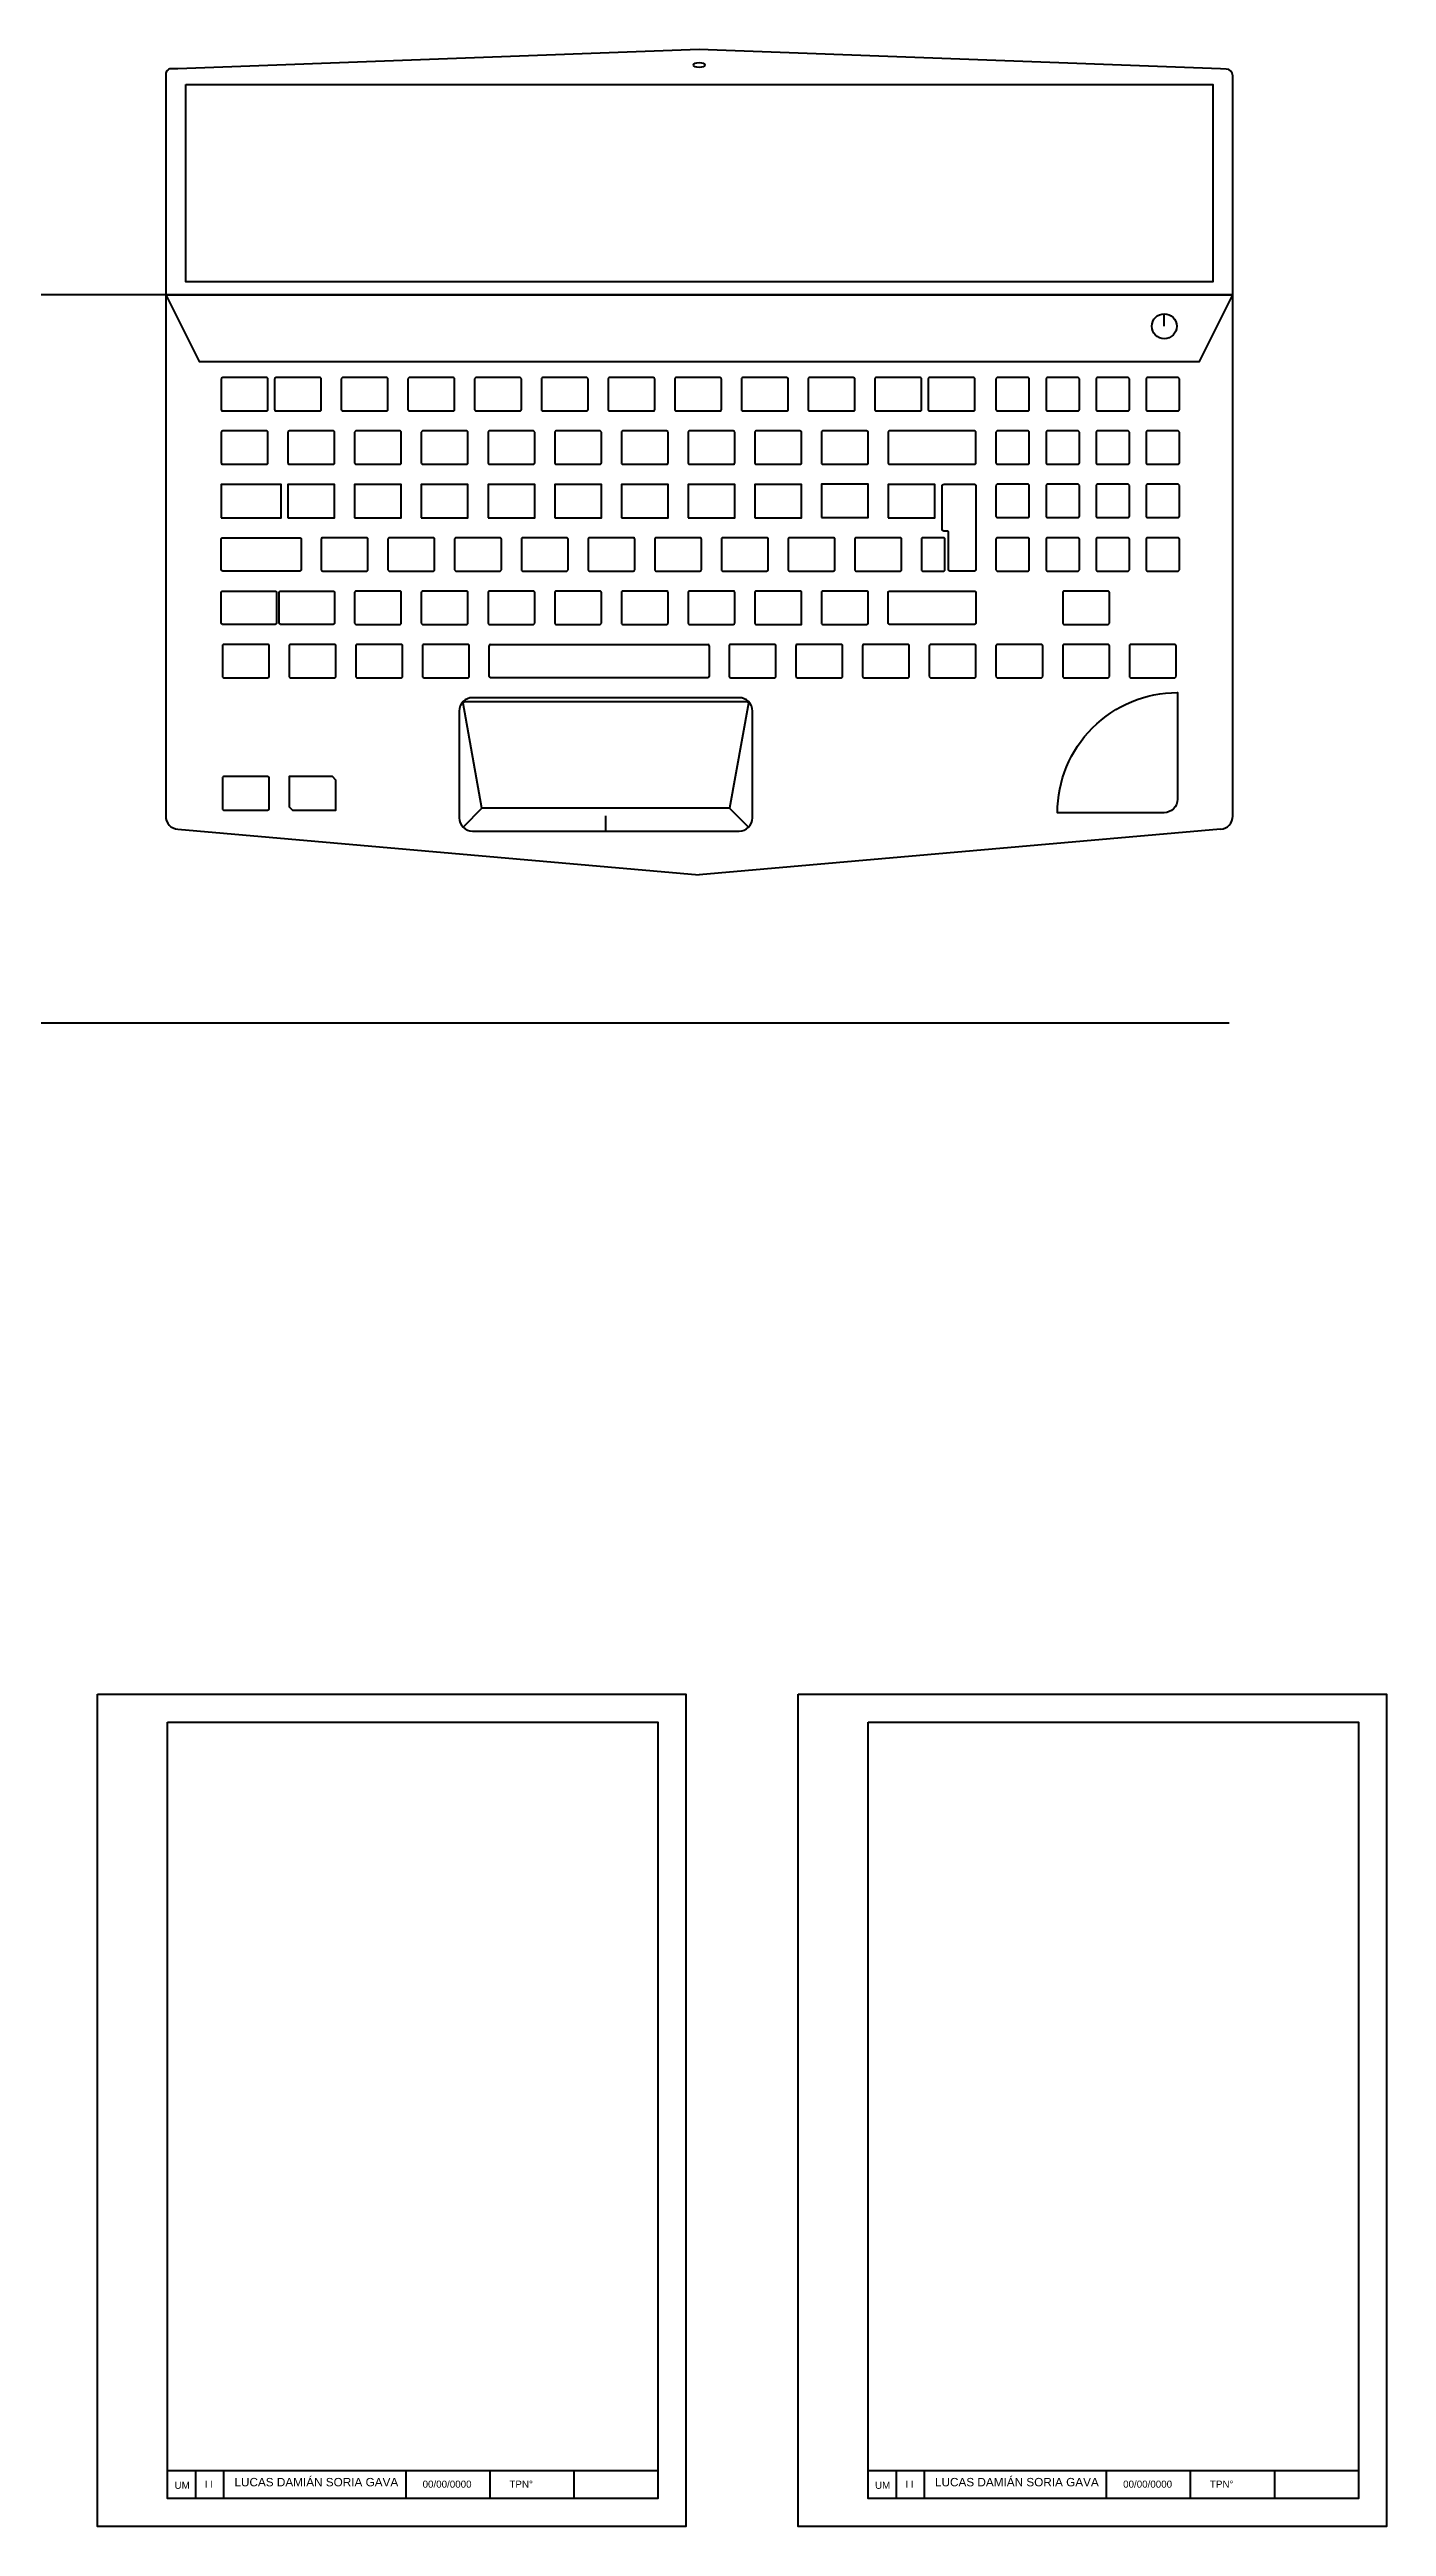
# Model space of a CAD drawing. Header units: millimetres. Extents: x 387 to 3597, y 224 to 1108.
# Drawn here: x 2620 to 3097, y 224 to 1108 of the extents above; entities that cross this region are included whole.
import ezdxf

# ---------------------------------------------------------------- set-up
doc = ezdxf.new("R2010")
doc.units = ezdxf.units.MM
doc.layers.get('0').update_dxf_attribs({"lineweight": 100})
doc.layers.add('Hoja', color=2, linetype='Continuous', lineweight=50)
doc.styles.get("Standard").update_dxf_attribs({"font": 'arial.ttf'})

msp = doc.modelspace()

# ---------------------------------------------------------------- linework, layer by layer
at = {"ltscale": 0.4}
for p, q in [((3042.093, 1020.217), (2661.293, 1020.217)), ((2661.293, 1020.217), (2661.293, 834.179)), ((3042.093, 834.179), (3042.093, 1020.217)), ((2776.759, 884.014), (2776.759, 894.962)), ((2777.235, 895.438), (2854.796, 895.438)), ((2855.272, 894.962), (2855.272, 884.014)), ((2854.796, 883.538), (2777.235, 883.538)), ((2818.373, 828.798), (2818.373, 834.252)), ((2665.638, 829.437), (2851.693, 813.159)), ((3037.748, 829.437), (2851.693, 813.159))]:
    msp.add_line(p, q, dxfattribs=at)
for points in [[(2661.293, 1020.217), (3042.093, 1020.217), (3042.093, 1098.392, 0.4037002), (3039.799, 1100.77), (3037.748, 1100.844), (2851.693, 1107.723), (2665.638, 1100.844), (2663.196, 1100.844, 0.4179233), (2661.292, 1098.916), (2661.293, 1098.84), (2661.293, 1020.217)], [(2681.599, 978.733), (2697.307, 978.733, 0.4142136), (2697.783, 979.209), (2697.783, 990.157, 0.4142136), (2697.307, 990.633), (2681.599, 990.633, 0.4142136), (2681.123, 990.157), (2681.123, 979.209, 0.4142136)], [(2700.639, 978.733), (2716.347, 978.733, 0.4142136), (2716.823, 979.209), (2716.823, 990.157, 0.4142136), (2716.347, 990.633), (2700.639, 990.633, 0.4142136), (2700.163, 990.157), (2700.163, 979.209, 0.4142136)], [(2724.439, 978.733), (2740.147, 978.733, 0.4142136), (2740.623, 979.209), (2740.623, 990.157, 0.4142136), (2740.147, 990.633), (2724.439, 990.633, 0.4142136), (2723.963, 990.157), (2723.963, 979.209, 0.4142136)], [(2748.239, 978.733), (2763.947, 978.733, 0.4142136), (2764.423, 979.209), (2764.423, 990.157, 0.4142136), (2763.947, 990.633), (2748.239, 990.633, 0.4142136), (2747.763, 990.157), (2747.763, 979.209, 0.4142136)], [(2772.039, 978.733), (2787.747, 978.733, 0.4142136), (2788.223, 979.209), (2788.223, 990.157, 0.4142136), (2787.747, 990.633), (2772.039, 990.633, 0.4142136), (2771.563, 990.157), (2771.563, 979.209, 0.4142136)], [(2795.839, 978.733), (2811.547, 978.733, 0.4142136), (2812.023, 979.209), (2812.023, 990.157, 0.4142136), (2811.547, 990.633), (2795.839, 990.633, 0.4142136), (2795.363, 990.157), (2795.363, 979.209, 0.4142136)], [(2843.439, 978.733), (2859.147, 978.733, 0.4142136), (2859.623, 979.209), (2859.623, 990.157, 0.4142136), (2859.147, 990.633), (2843.439, 990.633, 0.4142136), (2842.963, 990.157), (2842.963, 979.209, 0.4142136)], [(2867.239, 978.733), (2882.947, 978.733, 0.4142136), (2883.423, 979.209), (2883.423, 990.157, 0.4142136), (2882.947, 990.633), (2867.239, 990.633, 0.4142136), (2866.763, 990.157), (2866.763, 979.209, 0.4142136)], [(2891.039, 978.733), (2906.747, 978.733, 0.4142136), (2907.223, 979.209), (2907.223, 990.157, 0.4142136), (2906.747, 990.633), (2891.039, 990.633, 0.4142136), (2890.563, 990.157), (2890.563, 979.209, 0.4142136)], [(2914.839, 978.733), (2930.547, 978.733, 0.4142136), (2931.023, 979.209), (2931.023, 990.157, 0.4142136), (2930.547, 990.633), (2914.839, 990.633, 0.4142136), (2914.363, 990.157), (2914.363, 979.209, 0.4142136)], [(2933.879, 978.733), (2949.587, 978.733, 0.4142136), (2950.063, 979.209), (2950.063, 990.157, 0.4142136), (2949.587, 990.633), (2933.879, 990.633, 0.4142136), (2933.403, 990.157), (2933.403, 979.209, 0.4142136)], [(2958.079, 978.738), (2969.027, 978.738, 0.4142136), (2969.503, 979.214), (2969.503, 990.162, 0.4142136), (2969.027, 990.638), (2958.079, 990.638, 0.4142136), (2957.603, 990.162), (2957.603, 979.214, 0.4142136)], [(2975.929, 978.738), (2986.877, 978.738, 0.4142136), (2987.353, 979.214), (2987.353, 990.162, 0.4142136), (2986.877, 990.638), (2975.929, 990.638, 0.4142136), (2975.453, 990.162), (2975.453, 979.214, 0.4142136)], [(2993.779, 978.738), (3004.727, 978.738, 0.4142136), (3005.203, 979.214), (3005.203, 990.162, 0.4142136), (3004.727, 990.638), (2993.779, 990.638, 0.4142136), (2993.303, 990.162), (2993.303, 979.214, 0.4142136)], [(3011.629, 978.738), (3022.577, 978.738, 0.4142136), (3023.053, 979.214), (3023.053, 990.162, 0.4142136), (3022.577, 990.638), (3011.629, 990.638, 0.4142136), (3011.153, 990.162), (3011.153, 979.214, 0.4142136)], [(2681.599, 959.693), (2697.307, 959.693, 0.4142136), (2697.783, 960.169), (2697.783, 971.117, 0.4142136), (2697.307, 971.593), (2681.599, 971.593, 0.4142136), (2681.123, 971.117), (2681.123, 960.169, 0.4142136)], [(2705.399, 959.693), (2721.107, 959.693, 0.4142136), (2721.583, 960.169), (2721.583, 971.117, 0.4142136), (2721.107, 971.593), (2705.399, 971.593, 0.4142136), (2704.923, 971.117), (2704.923, 960.169, 0.4142136)], [(2729.199, 959.693), (2744.907, 959.693, 0.4142136), (2745.383, 960.169), (2745.383, 971.117, 0.4142136), (2744.907, 971.593), (2729.199, 971.593, 0.4142136), (2728.723, 971.117), (2728.723, 960.169, 0.4142136)], [(2752.999, 959.693), (2768.707, 959.693, 0.4142136), (2769.183, 960.169), (2769.183, 971.117, 0.4142136), (2768.707, 971.593), (2752.999, 971.593, 0.4142136), (2752.523, 971.117), (2752.523, 960.169, 0.4142136)], [(2776.799, 959.693), (2792.507, 959.693, 0.4142136), (2792.983, 960.169), (2792.983, 971.117, 0.4142136), (2792.507, 971.593), (2776.799, 971.593, 0.4142136), (2776.323, 971.117), (2776.323, 960.169, 0.4142136)], [(2800.599, 959.693), (2816.307, 959.693, 0.4142136), (2816.783, 960.169), (2816.783, 971.117, 0.4142136), (2816.307, 971.593), (2800.599, 971.593, 0.4142136), (2800.123, 971.117), (2800.123, 960.169, 0.4142136)], [(2848.199, 959.693), (2863.907, 959.693, 0.4142136), (2864.383, 960.169), (2864.383, 971.117, 0.4142136), (2863.907, 971.593), (2848.199, 971.593, 0.4142136), (2847.723, 971.117), (2847.723, 960.169, 0.4142136)], [(2871.999, 959.693), (2887.707, 959.693, 0.4142136), (2888.183, 960.169), (2888.183, 971.117, 0.4142136), (2887.707, 971.593), (2871.999, 971.593, 0.4142136), (2871.523, 971.117), (2871.523, 960.169, 0.4142136)], [(2895.799, 959.693), (2911.507, 959.693, 0.4142136), (2911.983, 960.169), (2911.983, 971.117, 0.4142136), (2911.507, 971.593), (2895.799, 971.593, 0.4142136), (2895.323, 971.117), (2895.323, 960.169, 0.4142136)], [(2919.599, 959.693), (2949.987, 959.693, 0.4142136), (2950.463, 960.169), (2950.463, 971.117, 0.4142136), (2949.987, 971.593), (2919.599, 971.593, 0.4142136), (2919.123, 971.117), (2919.123, 960.169, 0.4142136)], [(2958.079, 959.698), (2969.027, 959.698, 0.4142136), (2969.503, 960.174), (2969.503, 971.122, 0.4142136), (2969.027, 971.598), (2958.079, 971.598, 0.4142136), (2957.603, 971.122), (2957.603, 960.174, 0.4142136)], [(2975.929, 959.698), (2986.877, 959.698, 0.4142136), (2987.353, 960.174), (2987.353, 971.122, 0.4142136), (2986.877, 971.598), (2975.929, 971.598, 0.4142136), (2975.453, 971.122), (2975.453, 960.174, 0.4142136)], [(2993.779, 959.698), (3004.727, 959.698, 0.4142136), (3005.203, 960.174), (3005.203, 971.122, 0.4142136), (3004.727, 971.598), (2993.779, 971.598, 0.4142136), (2993.303, 971.122), (2993.303, 960.174, 0.4142136)], [(3011.629, 959.698), (3022.577, 959.698, 0.4142136), (3023.053, 960.174), (3023.053, 971.122, 0.4142136), (3022.577, 971.598), (3011.629, 971.598, 0.4142136), (3011.153, 971.122), (3011.153, 960.174, 0.4142136)], [(2938.887, 952.558), (2949.987, 952.558, -0.4142136), (2950.463, 952.082), (2950.463, 922.094, -0.4142136), (2949.987, 921.618), (2941.115, 921.618, -0.4142136), (2940.639, 922.094), (2940.639, 935.422, 0.4142136), (2940.163, 935.898), (2938.887, 935.898, -0.4142136), (2938.411, 936.374), (2938.411, 952.082, -0.4142136)], [(2958.079, 940.658), (2969.027, 940.658, 0.4142136), (2969.503, 941.134), (2969.503, 952.082, 0.4142136), (2969.027, 952.558), (2958.079, 952.558, 0.4142136), (2957.603, 952.082), (2957.603, 941.134, 0.4142136)], [(2975.929, 940.658), (2986.877, 940.658, 0.4142136), (2987.353, 941.134), (2987.353, 952.082, 0.4142136), (2986.877, 952.558), (2975.929, 952.558, 0.4142136), (2975.453, 952.082), (2975.453, 941.134, 0.4142136)], [(2993.779, 940.658), (3004.727, 940.658, 0.4142136), (3005.203, 941.134), (3005.203, 952.082, 0.4142136), (3004.727, 952.558), (2993.779, 952.558, 0.4142136), (2993.303, 952.082), (2993.303, 941.134, 0.4142136)], [(3011.629, 940.658), (3022.577, 940.658, 0.4142136), (3023.053, 941.134), (3023.053, 952.082, 0.4142136), (3022.577, 952.558), (3011.629, 952.558, 0.4142136), (3011.153, 952.082), (3011.153, 941.134, 0.4142136)], [(2681.599, 933.513), (2709.207, 933.513, -0.4142136), (2709.683, 933.037), (2709.683, 922.089, -0.4142136), (2709.207, 921.613), (2681.599, 921.613, -0.4142136), (2681.123, 922.089), (2681.123, 933.037, -0.4142136)], [(2717.299, 921.613), (2733.007, 921.613, 0.4142136), (2733.483, 922.089), (2733.483, 933.037, 0.4142136), (2733.007, 933.513), (2717.299, 933.513, 0.4142136), (2716.823, 933.037), (2716.823, 922.089, 0.4142136)], [(2741.099, 921.613), (2756.807, 921.613, 0.4142136), (2757.283, 922.089), (2757.283, 933.037, 0.4142136), (2756.807, 933.513), (2741.099, 933.513, 0.4142136), (2740.623, 933.037), (2740.623, 922.089, 0.4142136)], [(2764.899, 921.613), (2780.607, 921.613, 0.4142136), (2781.083, 922.089), (2781.083, 933.037, 0.4142136), (2780.607, 933.513), (2764.899, 933.513, 0.4142136), (2764.423, 933.037), (2764.423, 922.089, 0.4142136)], [(2788.699, 921.613), (2804.407, 921.613, 0.4142136), (2804.883, 922.089), (2804.883, 933.037, 0.4142136), (2804.407, 933.513), (2788.699, 933.513, 0.4142136), (2788.223, 933.037), (2788.223, 922.089, 0.4142136)], [(2812.499, 921.613), (2828.207, 921.613, 0.4142136), (2828.683, 922.089), (2828.683, 933.037, 0.4142136), (2828.207, 933.513), (2812.499, 933.513, 0.4142136), (2812.023, 933.037), (2812.023, 922.089, 0.4142136)], [(2836.299, 921.613), (2852.007, 921.613, 0.4142136), (2852.483, 922.089), (2852.483, 933.037, 0.4142136), (2852.007, 933.513), (2836.299, 933.513, 0.4142136), (2835.823, 933.037), (2835.823, 922.089, 0.4142136)], [(2860.099, 921.613), (2875.807, 921.613, 0.4142136), (2876.283, 922.089), (2876.283, 933.037, 0.4142136), (2875.807, 933.513), (2860.099, 933.513, 0.4142136), (2859.623, 933.037), (2859.623, 922.089, 0.4142136)], [(2883.899, 921.613), (2899.607, 921.613, 0.4142136), (2900.083, 922.089), (2900.083, 933.037, 0.4142136), (2899.607, 933.513), (2883.899, 933.513, 0.4142136), (2883.423, 933.037), (2883.423, 922.089, 0.4142136)], [(2907.699, 921.613), (2923.407, 921.613, 0.4142136), (2923.883, 922.089), (2923.883, 933.037, 0.4142136), (2923.407, 933.513), (2907.699, 933.513, 0.4142136), (2907.223, 933.037), (2907.223, 922.089, 0.4142136)], [(2931.499, 921.613), (2938.877, 921.613, 0.4142136), (2939.353, 922.089), (2939.353, 933.037, 0.4142136), (2938.877, 933.513), (2931.499, 933.513, 0.4142136), (2931.023, 933.037), (2931.023, 922.089, 0.4142136)], [(2958.079, 921.618), (2969.027, 921.618, 0.4142136), (2969.503, 922.094), (2969.503, 933.042, 0.4142136), (2969.027, 933.518), (2958.079, 933.518, 0.4142136), (2957.603, 933.042), (2957.603, 922.094, 0.4142136)], [(2975.929, 921.618), (2986.877, 921.618, 0.4142136), (2987.353, 922.094), (2987.353, 933.042, 0.4142136), (2986.877, 933.518), (2975.929, 933.518, 0.4142136), (2975.453, 933.042), (2975.453, 922.094, 0.4142136)], [(2993.779, 921.618), (3004.727, 921.618, 0.4142136), (3005.203, 922.094), (3005.203, 933.042, 0.4142136), (3004.727, 933.518), (2993.779, 933.518, 0.4142136), (2993.303, 933.042), (2993.303, 922.094, 0.4142136)], [(3011.629, 921.618), (3022.577, 921.618, 0.4142136), (3023.053, 922.094), (3023.053, 933.042, 0.4142136), (3022.577, 933.518), (3011.629, 933.518, 0.4142136), (3011.153, 933.042), (3011.153, 922.094, 0.4142136)], [(2681.599, 914.473), (2700.403, 914.473, -0.4142136), (2700.879, 913.997), (2700.879, 903.049, -0.4142136), (2700.403, 902.573), (2681.599, 902.573, -0.4142136), (2681.123, 903.049), (2681.123, 913.997, -0.4142136)], [(2721.107, 902.573), (2702.305, 902.573, -0.4142136), (2701.829, 903.049), (2701.829, 913.997, -0.4142136), (2702.305, 914.473), (2721.107, 914.473, -0.4142136), (2721.583, 913.997), (2721.583, 903.049, -0.4142136)], [(2729.199, 902.573), (2744.907, 902.573, 0.4142136), (2745.383, 903.049), (2745.383, 913.997, 0.4142136), (2744.907, 914.473), (2729.199, 914.473, 0.4142136), (2728.723, 913.997), (2728.723, 903.049, 0.4142136)], [(2752.999, 902.573), (2768.707, 902.573, 0.4142136), (2769.183, 903.049), (2769.183, 913.997, 0.4142136), (2768.707, 914.473), (2752.999, 914.473, 0.4142136), (2752.523, 913.997), (2752.523, 903.049, 0.4142136)], [(2776.799, 902.573), (2792.507, 902.573, 0.4142136), (2792.983, 903.049), (2792.983, 913.997, 0.4142136), (2792.507, 914.473), (2776.799, 914.473, 0.4142136), (2776.323, 913.997), (2776.323, 903.049, 0.4142136)], [(2800.599, 902.573), (2816.307, 902.573, 0.4142136), (2816.783, 903.049), (2816.783, 913.997, 0.4142136), (2816.307, 914.473), (2800.599, 914.473, 0.4142136), (2800.123, 913.997), (2800.123, 903.049, 0.4142136)], [(2824.399, 902.573), (2840.107, 902.573, 0.4142136), (2840.583, 903.049), (2840.583, 913.997, 0.4142136), (2840.107, 914.473), (2824.399, 914.473, 0.4142136), (2823.923, 913.997), (2823.923, 903.049, 0.4142136)], [(2871.999, 902.573), (2888.183, 902.573), (2888.183, 913.997, 0.4142136), (2887.707, 914.473), (2871.999, 914.473, 0.4142136), (2871.523, 913.997), (2871.523, 903.049, 0.4142136)], [(2895.799, 902.573), (2911.507, 902.573, 0.4142136), (2911.983, 903.049), (2911.983, 913.997, 0.4142136), (2911.507, 914.473), (2895.799, 914.473, 0.4142136), (2895.323, 913.997), (2895.323, 903.049, 0.4142136)], [(2919.599, 914.473), (2949.987, 914.478, -0.4142602), (2950.463, 914.002), (2950.463, 903.054, -0.4142136), (2949.987, 902.578), (2919.599, 902.578, -0.4142136), (2919.123, 903.054), (2919.123, 913.997, -0.4141669)], [(2981.879, 902.578), (2997.587, 902.578, 0.4142136), (2998.063, 903.054), (2998.063, 914.002, 0.4142136), (2997.587, 914.478), (2981.879, 914.478, 0.4142136), (2981.403, 914.002), (2981.403, 903.054, 0.4142136)], [(2682.035, 883.538), (2697.743, 883.538, 0.4142136), (2698.219, 884.014), (2698.219, 894.962, 0.4142136), (2697.743, 895.438), (2682.035, 895.438, 0.4142136), (2681.559, 894.962), (2681.559, 884.014, 0.4142136)], [(2705.835, 883.538), (2721.543, 883.538, 0.4142136), (2722.019, 884.014), (2722.019, 894.962, 0.4142136), (2721.543, 895.438), (2705.835, 895.438, 0.4142136), (2705.359, 894.962), (2705.359, 884.014, 0.4142136)], [(2729.635, 883.538), (2745.343, 883.538, 0.4142136), (2745.819, 884.014), (2745.819, 894.962, 0.4142136), (2745.343, 895.438), (2729.635, 895.438, 0.4142136), (2729.159, 894.962), (2729.159, 884.014, 0.4142136)], [(2753.435, 883.538), (2769.143, 883.538, 0.4142136), (2769.619, 884.014), (2769.619, 894.962, 0.4142136), (2769.143, 895.438), (2753.435, 895.438, 0.4142136), (2752.959, 894.962), (2752.959, 884.014, 0.4142136)], [(2862.879, 883.538), (2878.587, 883.538, 0.4142136), (2879.063, 884.014), (2879.063, 894.962, 0.4142136), (2878.587, 895.438), (2862.879, 895.438, 0.4142136), (2862.403, 894.962), (2862.403, 884.014, 0.4142136)], [(2886.679, 883.538), (2902.387, 883.538, 0.4142136), (2902.863, 884.014), (2902.863, 894.962, 0.4142136), (2902.387, 895.438), (2886.679, 895.438, 0.4142136), (2886.203, 894.962), (2886.203, 884.014, 0.4142136)], [(2910.479, 883.538), (2926.187, 883.538, 0.4142136), (2926.663, 884.014), (2926.663, 894.962, 0.4142136), (2926.187, 895.438), (2910.479, 895.438, 0.4142136), (2910.003, 894.962), (2910.003, 884.014, 0.4142136)], [(2934.279, 883.538), (2949.987, 883.538, 0.4142136), (2950.463, 884.014), (2950.463, 894.962, 0.4142136), (2949.987, 895.438), (2934.279, 895.438, 0.4142136), (2933.803, 894.962), (2933.803, 884.014, 0.4142136)], [(2958.079, 883.538), (2973.787, 883.538, 0.4142136), (2974.263, 884.014), (2974.263, 894.962, 0.4142136), (2973.787, 895.438), (2958.079, 895.438, 0.4142136), (2957.603, 894.962), (2957.603, 884.014, 0.4142136)], [(2981.879, 883.538), (2997.587, 883.538, 0.4142136), (2998.063, 884.014), (2998.063, 894.962, 0.4142136), (2997.587, 895.438), (2981.879, 895.438, 0.4142136), (2981.403, 894.962), (2981.403, 884.014, 0.4142136)], [(3005.679, 883.538), (3021.387, 883.538, 0.4142136), (3021.863, 884.014), (3021.863, 894.962, 0.4142136), (3021.387, 895.438), (3005.679, 895.438, 0.4142136), (3005.203, 894.962), (3005.203, 884.014, 0.4142136)], [(2770.773, 876.398, 0.4142136), (2766.013, 871.638), (2766.013, 833.558, 0.4142136), (2770.773, 828.798), (2865.973, 828.798, 0.4142136), (2870.733, 833.558), (2870.733, 871.638, 0.4142136), (2865.973, 876.398)], [(3022.377, 878.217), (3022.377, 878.217), (3022.377, 840.137, -0.4142136), (3017.617, 835.377), (2979.537, 835.377), (2979.537, 835.377, -0.4142136)], [(2682.035, 836.326), (2697.743, 836.326, 0.4142136), (2698.219, 836.802), (2698.219, 847.75, 0.4142136), (2697.743, 848.226), (2682.035, 848.226, 0.4142136), (2681.559, 847.75), (2681.559, 836.802, 0.4142136)]]:
    msp.add_lwpolyline(points, format="xyb", close=True, dxfattribs=at)
for points in [[(2668.433, 1095.287), (3034.953, 1095.287), (3034.953, 1024.879), (2668.433, 1024.879)], [(2661.293, 1020.217), (2673.193, 996.417), (3030.193, 996.417), (3042.093, 1020.217)], [(2681.123, 940.653), (2702.543, 940.653), (2702.543, 952.553), (2681.123, 952.553)], [(2704.923, 940.653), (2721.583, 940.653), (2721.583, 952.553), (2704.923, 952.553)], [(2728.723, 940.653), (2745.383, 940.653), (2745.383, 952.553), (2728.723, 952.553)], [(2752.523, 940.653), (2769.183, 940.653), (2769.183, 952.553), (2752.523, 952.553)], [(2776.323, 940.653), (2792.983, 940.653), (2792.983, 952.553), (2776.323, 952.553)], [(2800.123, 940.653), (2816.783, 940.653), (2816.783, 952.553), (2800.123, 952.553)], [(2823.923, 940.653), (2840.583, 940.653), (2840.583, 952.553), (2823.923, 952.553)], [(2847.723, 940.653), (2864.383, 940.653), (2864.383, 952.553), (2847.723, 952.553)], [(2847.723, 940.653), (2864.383, 940.653), (2864.383, 952.553), (2847.723, 952.553)], [(2871.523, 940.653), (2888.183, 940.653), (2888.183, 952.553), (2871.523, 952.553)], [(2895.323, 940.658), (2911.983, 940.658), (2911.983, 952.558), (2895.323, 952.558)], [(2919.123, 940.648), (2935.783, 940.648), (2935.783, 952.548), (2919.123, 952.548)], [(2706.549, 836.326), (2722.019, 836.326), (2722.019, 847.036), (2720.829, 848.226), (2705.359, 848.226), (2705.359, 837.516)]]:
    msp.add_lwpolyline(points, close=True, dxfattribs=at)
for points in [[(3017.649, 1008.961), (3017.649, 1013.395)], [(2869.339, 830.192), (2863.107, 836.424), (2862.552, 836.979)], [(3040.843, 760.217), (2485.079, 760.217)]]:
    msp.add_lwpolyline(points, dxfattribs=at)
for points in [[(2819.639, 990.633, 0.4142136), (2819.163, 990.157), (2819.163, 979.209, 0.4142136), (2819.639, 978.733), (2835.347, 978.733, 0.4142136), (2835.823, 979.209), (2835.823, 990.157, 0.4142136), (2835.347, 990.633), (2819.639, 990.633)], [(2840.583, 971.117, 0.4142136), (2840.107, 971.593), (2824.399, 971.593, 0.4142136), (2823.923, 971.117), (2823.923, 960.169, 0.4142136), (2824.399, 959.693), (2840.107, 959.693, 0.4142136), (2840.583, 960.169), (2840.583, 971.117)], [(2848.199, 914.473, 0.4142136), (2847.723, 913.997), (2847.723, 903.049, 0.4142136), (2848.199, 902.573), (2863.907, 902.573, 0.4142136), (2864.383, 903.049), (2864.383, 913.997, 0.4142136), (2863.907, 914.473), (2848.199, 914.473)], [(2774.083, 836.979), (2767.505, 874.446, -0.4660844), (2767.974, 875.004), (2868.771, 875.004, -0.4669441), (2869.239, 874.444), (2862.552, 836.979), (2774.083, 836.979), (2767.407, 830.192)]]:
    msp.add_lwpolyline(points, format="xyb", dxfattribs=at)
msp.add_circle((3017.649, 1008.961), 4.435, dxfattribs=at)
for centre, radius, start, end in [((2777.235, 894.962), 0.476, 90, 180), ((2854.796, 894.962), 0.476, 0, 90), ((2777.235, 884.014), 0.476, 180, 270), ((2854.796, 884.014), 0.476, 270, 0), ((2666.053, 834.179), 4.76, 180, 265), ((3037.333, 834.179), 4.76, 275, 0)]:
    msp.add_arc(centre, radius, start, end, dxfattribs=at)
msp.add_ellipse((2851.693, 1102.192), major_axis=(-2.057, 0), ratio=0.4222821, dxfattribs=at)
at = {"layer": 'Hoja', "ltscale": 0.4}
for p, q in [((3040.843, 1020.217), (2555.287, 1020.217)), ((2681.95, 243.759), (2681.95, 233.759)), ((2746.95, 243.759), (2746.95, 233.759)), ((2931.95, 243.759), (2931.95, 233.759)), ((2996.95, 243.759), (2996.95, 233.759))]:
    msp.add_line(p, q, dxfattribs=at)
at = {"layer": 'Hoja'}
for p, q in [((2661.95, 243.759), (2836.95, 243.759)), ((2671.95, 243.759), (2671.95, 233.759)), ((2776.95, 243.759), (2776.95, 233.759)), ((2806.95, 243.759), (2806.95, 233.759)), ((2911.95, 243.759), (3086.95, 243.759)), ((2921.95, 243.759), (2921.95, 233.759)), ((3026.95, 243.759), (3026.95, 233.759)), ((3056.95, 243.759), (3056.95, 233.759))]:
    msp.add_line(p, q, dxfattribs=at)
for points in [[(2636.95, 520.759), (2846.95, 520.759), (2846.95, 223.759), (2636.95, 223.759)], [(2886.95, 520.759), (3096.95, 520.759), (3096.95, 223.759), (2886.95, 223.759)], [(2661.95, 510.759), (2836.95, 510.759), (2836.95, 233.759), (2661.95, 233.759)], [(2911.95, 510.759), (3086.95, 510.759), (3086.95, 233.759), (2911.95, 233.759)]]:
    msp.add_lwpolyline(points, close=True, dxfattribs=at)

# ---------------------------------------------------------------- texts
at = {"layer": 'Hoja', "ltscale": 0.4, "char_height": 2.5, "attachment_point": 1}
for s, width, insert in [('UM', 10, (2664.45, 239.694)), ('I I', 10, (2675.289, 240.102)), ('00/00/0000', 30, (2752.977, 240.118)), ('TPN° ', 30, (2783.958, 240.118)), ('UM', 10, (2914.45, 239.694)), ('I I', 10, (2925.289, 240.102)), ('00/00/0000', 30, (3002.977, 240.118)), ('TPN° ', 30, (3033.958, 240.118))]:
    msp.add_mtext_dynamic_manual_height_columns(s, width=width, gutter_width=12.5, heights=[0], dxfattribs=dict(at, insert=insert))
at = {"layer": 'Hoja', "char_height": 3, "attachment_point": 1}
for insert in [(2685.839, 241.078), (2935.839, 241.078)]:
    msp.add_mtext_dynamic_manual_height_columns('LUCAS DAMIÁN SORIA GAVA', width=105, gutter_width=12.5, heights=[0], dxfattribs=dict(at, insert=insert))

doc.saveas('drawing.dxf')
